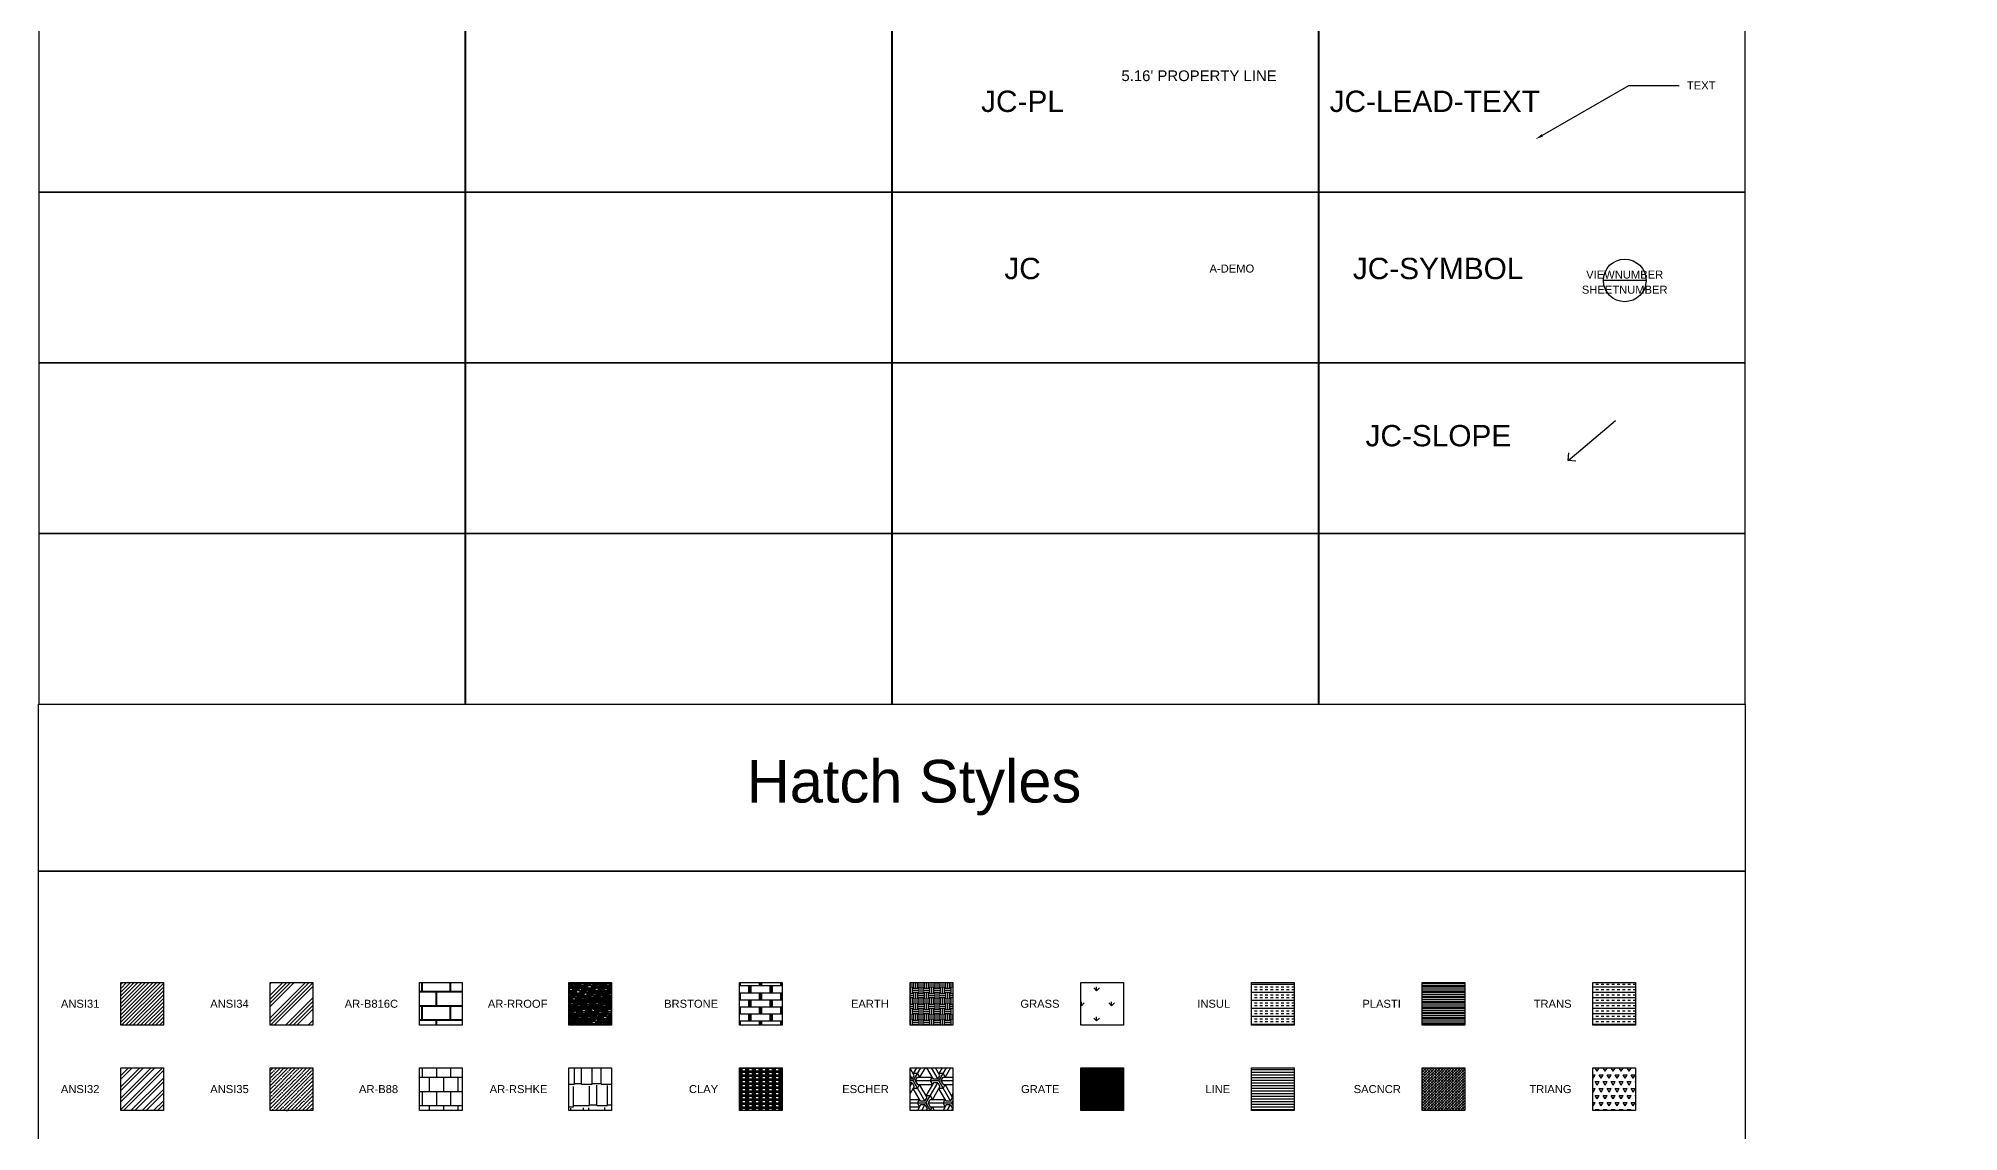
# Model space of a CAD drawing. Header units: inches. Extents: x -2078 to 106214, y -964 to 6385.
# Drawn here: x -1080 to 0, y -390 to 225 of the extents above; entities that cross this region are included whole.
import ezdxf
from ezdxf import colors
from ezdxf.entities.mleader import LeaderData, LeaderLine
from ezdxf.enums import TextEntityAlignment as Align
from ezdxf.math import Vec2, Vec3

# ---------------------------------------------------------------- set-up
doc = ezdxf.new("R2010")
doc.units = ezdxf.units.IN
doc.header["$MEASUREMENT"] = 0
doc.layers.add('A-ANNO', color=2, linetype='Continuous', lineweight=5)
doc.layers.add('A-DETAIL-4', color=191, linetype='Continuous', lineweight=5)
doc.layers.add('A-HATCH', color=9, linetype='Continuous')
doc.layers.add('A-TB', color=7, linetype='Continuous')
doc.styles.add('Jay Cad', font='arial.ttf', dxfattribs={"height": 0.125})
doc.styles.add('JC', font='arial.ttf', dxfattribs={"height": 0.125})
doc.styles.get("Standard").update_dxf_attribs({"font": 'arial.ttf'})
doc.dimstyles.new('Jay Cad - PL', dxfattribs={"dimtxt": 0.09375, "dimasz": 0.09375, "dimexe": 0.09375, "dimexo": 0.09375, "dimgap": 0.046875, "dimtad": 1, "dimlfac": 0.083333, "dimzin": 0, "dimdsep": 46, "dimtxsty": 'Jay Cad', "dimblk": 'ARCHTICK', "dimcen": 0.09, "dimse1": 1, "dimse2": 1, "dimsd1": 1, "dimsd2": 1, "dimclrd": 1, "dimclre": 1, "dimclrt": 2, "dimadec": 0, "dimazin": 0, "dimtfac": 1, "dimtofl": 0, "dimtmove": 1, "dimatfit": 3, "dimfxl": 1, "dimtolj": 1, "dimtzin": 0, "dimarcsym": 0})

# ---------------------------------------------------------------- blocks, each defined once
blk = doc.blocks.new('_DetailCallout')
at = {"color": 0, "linetype": 'ByBlock', "lineweight": -2, "transparency": 16777216}
blk.add_line((0.25, 0), (-0.25, 0), dxfattribs=at)
blk.add_circle((0, 0), 0.25, dxfattribs=at)
at = {"layer": 'A-DETAIL-4', "color": 0, "transparency": 16777216, "style": 'JC'}
for tag, p in [('VIEWNUMBER', (0, 0.021)), ('SHEETNUMBER', (0, -0.156))]:
    blk.add_attdef(tag, text='', height=0.0938, dxfattribs=at).set_placement(p, align=Align.CENTER)
blk = doc.blocks.new('*D14')
at = {"layer": 'Defpoints', "color": 0, "transparency": 16777216}
for p in [(-460.6, 198.4), (-460.6, 173.6), (-398.7, 173.6)]:
    blk.add_point(p, dxfattribs=at)
at = {"layer": 'A-ANNO', "color": 2, "transparency": 16777216, "insert": (-427.2, 203.9), "char_height": 6, "attachment_point": 5, "style": 'Jay Cad'}
blk.add_mtext("\\A1;5.16' PROPERTY LINE", dxfattribs=at)
blk = doc.blocks.new('_ArchTick')
at = {"color": 0, "linetype": 'ByBlock', "const_width": 0.15}
blk.add_lwpolyline([(-0.5, -0.5), (0.5, 0.5)], dxfattribs=at)
blk = doc.blocks.new('_Open90')
at = {"color": 0, "linetype": 'ByBlock', "lineweight": -2}
for p, q in [((0, 0), (-1, 0)), ((-0.5, 0.5), (0, 0)), ((0, 0), (-0.5, -0.5))]:
    blk.add_line(p, q, dxfattribs=at)
blk = doc.blocks.new('*U11')
at = {"layer": 'A-TB'}
blk.add_lwpolyline([(119.9, 48), (-119.9, 48), (-119.9, -48), (119.9, -48)], close=True, dxfattribs=at)
blk = doc.blocks.new('*U12')
at = {"color": 0, "linetype": 'ByBlock', "lineweight": -2, "transparency": 16777216}
for p in [(-720, 0), (-480, 0), (-240, 0), (0, 0), (-720, -96), (-480, -96), (-240, -96), (0, -96), (-720, -192), (-480, -192), (-240, -192), (0, -192), (-720, -288), (-480, -288), (-240, -288), (0, -288), (-720, -384), (-480, -384), (-240, -384), (0, -384)]:
    blk.add_blockref('*U11', p, dxfattribs=at)

msp = doc.modelspace()

# ---------------------------------------------------------------- hatches: boundary and pattern name
at = {"layer": 'A-HATCH'}
h = msp.add_hatch(dxfattribs=at)
h.set_pattern_fill('ANSI31', color=256, scale=12)
h.set_pattern_definition([(45, (-120, -1345.2009), (-1.0606602, 1.0606602), [])])
h.paths.add_polyline_path([(-1009.69, -306.102), (-1033.69, -306.102), (-1033.69, -330.102), (-1009.69, -330.102)])
h = msp.add_hatch(dxfattribs=at)
h.set_pattern_fill('ANSI34', color=256, scale=12)
h.set_pattern_definition([(45, (-132, -1239.35), (-6.36396, 6.36396), []), (45, (-129.879, -1239.35), (-6.36396, 6.36396), []), (45, (-127.757, -1239.35), (-6.36396, 6.36396), []), (45, (-125.636, -1239.35), (-6.36396, 6.36396), [])])
h.paths.add_polyline_path([(-925.69, -306.102), (-949.69, -306.102), (-949.69, -330.102), (-925.69, -330.102)])
h = msp.add_hatch(dxfattribs=at)
h.set_pattern_fill('AR-B816C', color=256)
h.set_pattern_definition([(0, (-120, -1239.35), (8, 8), [15.625, -0.375]), (0, (-128, -1238.975), (8, 8), [15.625, -0.375]), (90, (-120, -1239.35), (-8, 8), [-8.375, 7.625]), (90, (-120.375, -1239.35), (-8, 8), [-8.375, 7.625])])
h.paths.add_polyline_path([(-841.69, -306.102), (-865.69, -306.102), (-865.69, -330.102), (-841.69, -330.102)])
h = msp.add_hatch(dxfattribs=at)
h.set_pattern_fill('AR-RROOF', color=256)
h.set_pattern_definition([(0, (-120, -1239.3503), (2.2, 1), [15, -2, 5, -1]), (0, (-118.67, -1238.8503), (-1, 1.33), [3, -0.33, 6, -0.75]), (0, (-119.5, -1238.5003), (5.2, 0.67), [8, -1.4, 4, -1])])
h.paths.add_polyline_path([(-757.69, -306.102), (-781.69, -306.102), (-781.69, -330.102), (-757.69, -330.102)])
h = msp.add_hatch(dxfattribs=at)
h.set_pattern_fill('BRSTONE', color=256, scale=12)
h.set_pattern_definition([(0, (-120, -149.5), (0, 3.96), []), (90, (-109.2, -149.5), (-6, 3.96), [3.96, -3.96]), (90, (-110.4, -149.5), (-6, 3.96), [3.96, -3.96]), (0, (-109.2, -148.84), (6, 3.96), [-10.8, 1.2]), (0, (-109.2, -148.18), (6, 3.96), [-10.8, 1.2]), (0, (-109.2, -147.52), (6, 3.96), [-10.8, 1.2]), (0, (-109.2, -146.86), (6, 3.96), [-10.8, 1.2]), (0, (-109.2, -146.2), (6, 3.96), [-10.8, 1.2])])
h.paths.add_polyline_path([(-661.69, -306.102), (-685.69, -306.102), (-685.69, -330.102), (-661.69, -330.102)])
h = msp.add_hatch(dxfattribs=at)
h.set_pattern_fill('EARTH', color=256, scale=12)
h.set_pattern_definition([(0, (-120, -149.5), (3, 3), [3, -3]), (0, (-120, -148.375), (3, 3), [3, -3]), (0, (-120, -147.25), (3, 3), [3, -3]), (90, (-119.625, -146.875), (-3, 3), [3, -3]), (90, (-118.5, -146.875), (-3, 3), [3, -3]), (90, (-117.375, -146.875), (-3, 3), [3, -3])])
h.paths.add_polyline_path([(-565.69, -306.102), (-589.69, -306.102), (-589.69, -330.102), (-565.69, -330.102)])
h = msp.add_hatch(dxfattribs=at)
h.set_pattern_fill('GRASS', color=256, scale=12)
h.set_pattern_definition([(90, (-120, -149.5), (-8.48528, 8.48528), [2.25, -14.72056]), (45, (-120, -149.5), (-8.48528, 8.48528), [2.25, -9.75]), (135, (-120, -149.5), (-8.48528, -8.48528), [2.25, -9.75])])
h.paths.add_polyline_path([(-469.69, -306.102), (-493.69, -306.102), (-493.69, -330.102), (-469.69, -330.102)])
h = msp.add_hatch(dxfattribs=at)
h.set_pattern_fill('INSUL', color=256, scale=12)
h.set_pattern_definition([(0, (-120, -149.5), (0, 4.5), []), (0, (-120, -148), (0, 4.5), [1.5, -1.5]), (0, (-120, -146.5), (0, 4.5), [1.5, -1.5])])
h.paths.add_polyline_path([(-373.69, -306.102), (-397.69, -306.102), (-397.69, -330.102), (-373.69, -330.102)])
h = msp.add_hatch(dxfattribs=at)
h.set_pattern_fill('PLASTI', color=256, scale=12)
h.set_pattern_definition([(0, (-120, -149.5), (0, 3), []), (0, (-120, -149.125), (0, 3), []), (0, (-120, -148.75), (0, 3), []), (0, (-120, -147.625), (0, 3), [])])
h.paths.add_polyline_path([(-277.69, -306.102), (-301.69, -306.102), (-301.69, -330.102), (-277.69, -330.102)])
h = msp.add_hatch(dxfattribs=at)
h.set_pattern_fill('TRANS', color=256, scale=12)
h.set_pattern_definition([(0, (-120, -149.5), (0, 3), []), (0, (-120, -148), (0, 3), [1.5, -1.5])])
h.paths.add_polyline_path([(-181.69, -306.102), (-205.69, -306.102), (-205.69, -330.102), (-181.69, -330.102)])
h = msp.add_hatch(dxfattribs=at)
h.set_pattern_fill('ANSI32', color=256, scale=12)
h.set_pattern_definition([(45, (-120, -1239.3503), (-3.18198, 3.18198), []), (45, (-117.8787, -1239.3503), (-3.18198, 3.18198), [])])
h.paths.add_polyline_path([(-1009.69, -354.102), (-1033.69, -354.102), (-1033.69, -378.102), (-1009.69, -378.102)])
h = msp.add_hatch(dxfattribs=at)
h.set_pattern_fill('ANSI35', color=256, scale=12)
h.set_pattern_definition([(45, (-132, -1239.3503), (-2.12132, 2.12132), []), (45, (-129.8787, -1239.3503), (-2.12132, 2.12132), [3.75, -0.75, 0, -0.75])])
h.paths.add_polyline_path([(-925.69, -354.102), (-949.69, -354.102), (-949.69, -378.102), (-925.69, -378.102)])
h = msp.add_hatch(dxfattribs=at)
h.set_pattern_fill('AR-B88', color=256)
h.set_pattern_definition([(0, (-120, -1239.35), (0, 8), []), (90, (-120, -1239.3503), (-4, 8), [8, -8])])
h.paths.add_polyline_path([(-841.69, -354.102), (-865.69, -354.102), (-865.69, -378.102), (-841.69, -378.102)])
h = msp.add_hatch(dxfattribs=at)
h.set_pattern_fill('AR-RSHKE', color=256)
h.set_pattern_definition([(0, (-120, -1239.35), (25.5, 12), [6, -5, 7, -3, 9, -4]), (0, (-114, -1238.85), (25.5, 12), [5, -19, 4, -6]), (0, (-102, -1240.1), (25.5, 12), [3, -31]), (90, (-120, -1239.35), (-8.5, 12), [11.5, -36.5]), (90, (-114, -1239.35), (-8.5, 12), [11.25, -36.75]), (90, (-109, -1239.35), (-8.5, 12), [10.5, -37.5]), (90, (-102, -1240.1), (-8.5, 12), [11.5, -36.5]), (90, (-99, -1240.1), (-8.5, 12), [11.5, -36.5]), (90, (-90, -1239.35), (-8.5, 12), [11, -37])])
h.paths.add_polyline_path([(-757.69, -354.102), (-781.69, -354.102), (-781.69, -378.102), (-757.69, -378.102)])
h = msp.add_hatch(dxfattribs=at)
h.set_pattern_fill('CLAY', color=256, scale=12)
h.set_pattern_definition([(0, (-120, -149.5), (0, 2.25), []), (0, (-120, -149.125), (0, 2.25), []), (0, (-120, -148.75), (0, 2.25), []), (0, (-120, -148), (0, 2.25), [2.25, -1.5])])
h.paths.add_polyline_path([(-661.69, -354.102), (-685.69, -354.102), (-685.69, -378.102), (-661.69, -378.102)])
h = msp.add_hatch(dxfattribs=at)
h.set_pattern_fill('ESCHER', color=256, scale=12)
h.set_pattern_definition([(60, (-120, -149.5), (-14.4, -3e-09), [13.2, -1.2]), (180, (-120, -149.5), (7.2, -12.47077), [13.2, -1.2]), (300, (-120, -149.5), (14.4, -3e-09), [13.2, -1.2]), (60, (-118.8, -149.5), (-14.4, -3e-09), [2.4, -12]), (300, (-118.8, -149.5), (14.4, -3e-09), [2.4, -12]), (60, (-120.6, -148.461), (-14.4, -3e-09), [2.4, -12]), (180, (-120.6, -148.461), (7.2, -12.47077), [2.4, -12]), (300, (-120.6, -150.539), (14.4, -3e-09), [2.4, -12]), (180, (-120.6, -150.539), (7.2, -12.47077), [2.4, -12]), (60, (-124.8, -149.5), (-14.4, -3e-09), [2.4, -12]), (300, (-124.8, -149.5), (14.4, -3e-09), [2.4, -12]), (60, (-117.6, -153.657), (-14.4, -3e-09), [2.4, -12]), (180, (-117.6, -153.657), (7.2, -12.47077), [2.4, -12]), (300, (-117.6, -145.343), (14.4, -3e-09), [2.4, -12]), (180, (-117.6, -145.343), (7.2, -12.47077), [2.4, -12]), (0, (-117.6, -147.422), (-7.2, 12.47077), [8.4, -6]), (0, (-117.6, -151.578), (-7.2, 12.47077), [8.4, -6]), (120, (-119.4, -146.382), (-14.4, 3e-09), [8.4, -6]), (120, (-123, -148.461), (-14.4, 3e-09), [8.4, -6]), (240, (-123, -150.539), (7.2, -12.47077), [8.4, -6]), (240, (-119.4, -152.618), (7.2, -12.47077), [8.4, -6])])
h.paths.add_polyline_path([(-565.69, -354.102), (-589.69, -354.102), (-589.69, -378.102), (-565.69, -378.102)])
h = msp.add_hatch(dxfattribs=at)
h.set_pattern_fill('GRATE', color=256, scale=12)
h.set_pattern_definition([(0, (-120, -149.5), (0, 0.375), []), (90, (-120, -149.5), (-1.5, 9e-17), [])])
h.paths.add_polyline_path([(-469.69, -354.102), (-493.69, -354.102), (-493.69, -378.102), (-469.69, -378.102)])
h = msp.add_hatch(dxfattribs=at)
h.set_pattern_fill('LINE', color=256, scale=12)
h.set_pattern_definition([(0, (-120, -149.5), (0, 1.5), [])])
h.paths.add_polyline_path([(-373.69, -354.102), (-397.69, -354.102), (-397.69, -378.102), (-373.69, -378.102)])
h = msp.add_hatch(dxfattribs=at)
h.set_pattern_fill('SACNCR', color=256, scale=12)
h.set_pattern_definition([(45, (-120, -149.5), (-0.795495, 0.795495), []), (45, (-119.2045, -149.5), (-0.795495, 0.795495), [0, -1.125])])
h.paths.add_polyline_path([(-277.69, -354.102), (-301.69, -354.102), (-301.69, -378.102), (-277.69, -378.102)])
h = msp.add_hatch(dxfattribs=at)
h.set_pattern_fill('TRIANG', color=256, scale=12)
h.set_pattern_definition([(60, (-120, -149.5), (-2.25, 3.897114), [2.25, -2.25]), (120, (-120, -149.5), (-4.5, 3e-09), [2.25, -2.25]), (0, (-121.125, -147.5514), (2.25, 3.897114), [2.25, -2.25])])
h.paths.add_polyline_path([(-181.69, -354.102), (-205.69, -354.102), (-205.69, -378.102), (-181.69, -378.102)])

# ---------------------------------------------------------------- linework, layer by layer
for points in [[(-120, -963.538), (-1080, -963.538), (-1080, -243.538), (-120, -243.538)], [(-1033.69, -306.102), (-1009.69, -306.102), (-1009.69, -330.102), (-1033.69, -330.102)], [(-949.69, -306.102), (-925.69, -306.102), (-925.69, -330.102), (-949.69, -330.102)], [(-865.69, -306.102), (-841.69, -306.102), (-841.69, -330.102), (-865.69, -330.102)], [(-781.69, -306.102), (-757.69, -306.102), (-757.69, -330.102), (-781.69, -330.102)], [(-685.69, -306.102), (-661.69, -306.102), (-661.69, -330.102), (-685.69, -330.102)], [(-589.69, -306.102), (-565.69, -306.102), (-565.69, -330.102), (-589.69, -330.102)], [(-493.69, -306.102), (-469.69, -306.102), (-469.69, -330.102), (-493.69, -330.102)], [(-397.69, -306.102), (-373.69, -306.102), (-373.69, -330.102), (-397.69, -330.102)], [(-301.69, -306.102), (-277.69, -306.102), (-277.69, -330.102), (-301.69, -330.102)], [(-205.69, -306.102), (-181.69, -306.102), (-181.69, -330.102), (-205.69, -330.102)], [(-1033.69, -354.102), (-1009.69, -354.102), (-1009.69, -378.102), (-1033.69, -378.102)], [(-949.69, -354.102), (-925.69, -354.102), (-925.69, -378.102), (-949.69, -378.102)], [(-865.69, -354.102), (-841.69, -354.102), (-841.69, -378.102), (-865.69, -378.102)], [(-781.69, -354.102), (-757.69, -354.102), (-757.69, -378.102), (-781.69, -378.102)], [(-685.69, -354.102), (-661.69, -354.102), (-661.69, -378.102), (-685.69, -378.102)], [(-589.69, -354.102), (-565.69, -354.102), (-565.69, -378.102), (-589.69, -378.102)], [(-493.69, -354.102), (-469.69, -354.102), (-469.69, -378.102), (-493.69, -378.102)], [(-397.69, -354.102), (-373.69, -354.102), (-373.69, -378.102), (-397.69, -378.102)], [(-301.69, -354.102), (-277.69, -354.102), (-277.69, -378.102), (-301.69, -378.102)], [(-205.69, -354.102), (-181.69, -354.102), (-181.69, -378.102), (-205.69, -378.102)]]:
    msp.add_lwpolyline(points, close=True)
at = {"layer": 'A-TB'}
msp.add_lwpolyline([(-120, -243.538), (-1080, -243.538), (-1080, -149.5), (-120, -149.5)], close=True, dxfattribs=at)

# ---------------------------------------------------------------- block references
msp.add_blockref('*U12', (-239.884, 282.519))

# ---------------------------------------------------------------- texts
at = {"color": 1, "char_height": 4.5, "attachment_point": 6, "style": 'Jay Cad'}
for s, insert in [('ANSI31', (-1045.69, -318.102)), ('ANSI34', (-961.69, -318.102)), ('AR-B816C', (-877.69, -318.102)), ('AR-RROOF', (-793.69, -318.102)), ('BRSTONE', (-697.69, -318.102)), ('EARTH', (-601.69, -318.102)), ('GRASS', (-505.69, -318.102)), ('INSUL', (-409.69, -318.102)), ('PLASTI', (-313.69, -318.102)), ('TRANS', (-217.69, -318.102)), ('ANSI32', (-1045.69, -366.102)), ('ANSI35', (-961.69, -366.102)), ('AR-B88', (-877.69, -366.102)), ('AR-RSHKE', (-793.69, -366.102)), ('CLAY', (-697.69, -366.102)), ('ESCHER', (-601.69, -366.102)), ('GRATE', (-505.69, -366.102)), ('LINE', (-409.69, -366.102)), ('SACNCR', (-313.69, -366.102)), ('TRIANG', (-217.69, -366.102))]:
    msp.add_mtext_dynamic_manual_height_columns(s, width=490.46547, gutter_width=30, heights=[0], dxfattribs=dict(at, insert=insert))
at = {"layer": 'A-ANNO', "style": 'Jay Cad'}
for s, width, insert, char_height, attachment_point in [('\\pi37.74687;JC-PL', 121.02171, (-587.537, 189.481), 12, 4), ('JC-LEAD-TEXT', 121.02171, (-353.768, 189.481), 12, 4), ('\\pi50.82327;JC', 121.02171, (-587.537, 95.443), 12, 4), ('A-DEMO', 490.46547, (-396.167, 95.458), 4.5, 6), ('\\pi13.06338;JC-SYMBOL', 121.02171, (-353.768, 95.443), 12, 4), ('\\pi20.19708;JC-SLOPE', 121.02171, (-353.768, 1.404), 12, 4), ('Hatch Styles', 490.46547, (-587.537, -196.519), 24, 5)]:
    msp.add_mtext_dynamic_manual_height_columns(s, width=width, gutter_width=30, heights=[0], dxfattribs=dict(at, insert=insert, char_height=char_height, attachment_point=attachment_point))

# ---------------------------------------------------------------- dimensions: what is measured, and where the dimension line sits
at = {"layer": 'A-ANNO'}
dim = msp.add_linear_dim(base=(-460.63, 198.445), p1=(-398.733, 173.589), p2=(-460.63, 173.589), dimstyle='Jay Cad - PL', override={"dimpost": "' PROPERTY LINE"}, dxfattribs=at)
dim.commit()
dim.dimension.update_dxf_attribs({"geometry": '*D14', "text_midpoint": (-427.225, 198.584), "dimtype": 160})

# ---------------------------------------------------------------- leaders
ml = msp.add_multileader_mtext('Standard', dxfattribs=at)
ml.set_content('TEXT', color=256, style='Jay Cad')
ml.set_leader_properties(color=256)
ml.build(insert=Vec2(0, 0))
ml.multileader.update_dxf_attribs({"has_dogleg": 0, "dogleg_length": 0.36, "arrow_head_size": 4.5, "scale": 48})
ctx = ml.context
ctx.base_point, ctx.scale, ctx.char_height, ctx.arrow_head_size, ctx.landing_gap_size, ctx.plane_origin = Vec3(-157.123, 198.503), 48, 4.5, 4.5, 4.32, Vec3(-118.002, -311.524)
notes = []
notes.append((ctx, [(0, (1, 1, 0), (-174.403, 198.503), (1, 0), 17.28, [(0, [(-238.002, 168.196), (-185.508, 198.503)], 0, [])])]))
ctx.mtext.insert, ctx.mtext.flow_direction = Vec3(-152.803, 200.753), 5
ml = msp.add_multileader_block('Standard', dxfattribs=at)
ml.set_content('_DetailCallout', color=256, scale=48)
ml.set_attribute('VIEWNUMBER', 'VIEWNUMBER', width=0)
ml.set_attribute('SHEETNUMBER', 'SHEETNUMBER', width=0)
ml.set_leader_properties()
ml.build(insert=Vec2(0, 0))
ml.multileader.update_dxf_attribs({"leader_type": 0, "dogleg_length": 0.36, "arrow_head_size": 4.5, "scale": 48})
ctx = ml.context
ctx.base_point, ctx.scale, ctx.char_height, ctx.arrow_head_size, ctx.landing_gap_size, ctx.plane_origin = Vec3(-199.798, 88.83), 48, 8.64, 4.5, 4.32, Vec3(-67.798, -390.89)
notes.append((ctx, [(0, (0, 0, 0), (0, 0), (1, 0), 1, [])]))
ctx.block.insert = Vec3(-187.798, 88.83)
ml = msp.add_multileader_mtext('Standard', dxfattribs=at)
ml.set_content('')
ml.set_leader_properties(color=256)
ml.set_arrow_properties(name='OPEN90')
ml.build(insert=Vec2(0, 0))
ml.multileader.update_dxf_attribs({"has_dogleg": 0, "dogleg_length": 0.36, "arrow_head_size": 6, "scale": 48})
ctx = ml.context
ctx.base_point, ctx.scale, ctx.char_height, ctx.arrow_head_size, ctx.landing_gap_size, ctx.plane_origin = Vec3(-193.034, 10.007), 48, 4.5, 6, 4.32, Vec3(-99.523, -492.197)
notes.append((ctx, [(0, (1, 1, 0), (-210.314, 10.007), (1, 0), 17.28, [(0, [(-219.523, -12.478)], 0, [])])]))
ctx.mtext, ml.multileader.dxf.content_type = None, 0
for ctx, leaders in notes:
    for number, flags, end, landing, length, lines in leaders:
        leader = LeaderData()
        leader.index, (leader.has_last_leader_line, leader.has_dogleg_vector, leader.attachment_direction) = number, flags
        leader.last_leader_point, leader.dogleg_vector, leader.dogleg_length = Vec3(end), Vec3(landing), length
        for number, points, colour, breaks in lines:
            line = LeaderLine()
            line.index, line.vertices, line.color, line.breaks = number, Vec3.list(points), colors.encode_raw_color(colour), breaks
            leader.lines.append(line)
        ctx.leaders.append(leader)

doc.saveas('drawing.dxf')
